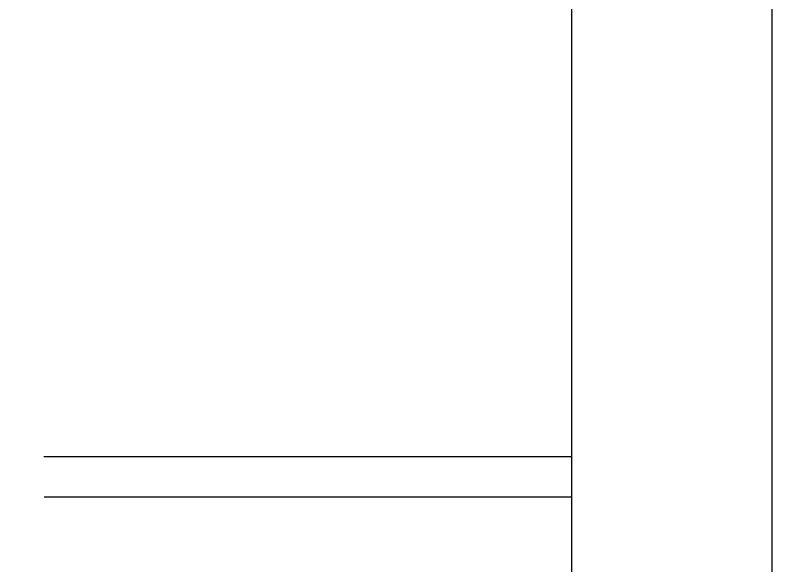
# Model space of a CAD drawing. Header units: millimetres. Extents: x -1292 to 2253, y 326 to 453.
# Drawn here: x 2098.582 to 2099.149, y 342.576 to 342.988 of the extents above; entities that cross this region are included whole.
import ezdxf

# ---------------------------------------------------------------- set-up
doc = ezdxf.new("R2010")
doc.units = ezdxf.units.MM
doc.header["$LTSCALE"] = 0.5
doc.layers.add('-HIDRO', color=8, linetype='Continuous')

msp = doc.modelspace()

# ---------------------------------------------------------------- linework, layer by layer
at = {"layer": '-HIDRO', "ltscale": 0.05}
for p, q in [((2099.14874, 364.47117), (2099.14874, 339.47117)), ((2098.99874, 346.8212), (2098.99874, 339.97117))]:
    msp.add_line(p, q, dxfattribs=at)
at = {"layer": '-HIDRO'}
for p, q in [((2098.99874, 342.65713), (2098.60348, 342.65713)), ((2098.60376, 342.62713), (2098.99874, 342.62713))]:
    msp.add_line(p, q, dxfattribs=at)

doc.saveas('drawing.dxf')
